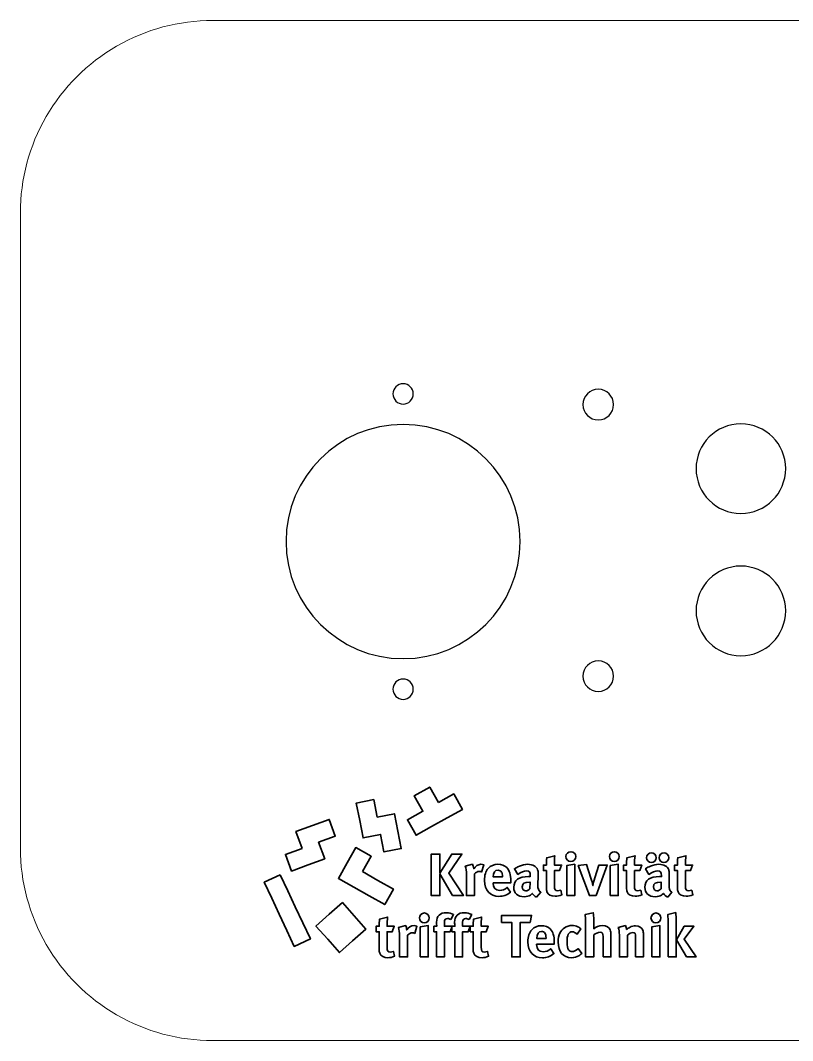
# Model space of a CAD drawing. Header units: inches. Extents: x -79 to 376, y -189 to -22.
# Drawn here: x 225.6 to 301.5, y -189 to -88.8 of the extents above; entities that cross this region are included whole.
import ezdxf

# ---------------------------------------------------------------- set-up
doc = ezdxf.new("R2010")
doc.units = ezdxf.units.IN
doc.header["$MEASUREMENT"] = 0
doc.layers.add('Layer 1', color=7, linetype='Continuous')

msp = doc.modelspace()

# ---------------------------------------------------------------- linework, layer by layer
at = {"layer": 'Layer 1', "color": 14, "lineweight": 35}
for points in [[(266.65, -165.57), (268.17, -164.72), (269.02, -166.24), (267.5, -167.09), (265.98, -167.94), (264.46, -168.79), (263.61, -167.27), (265.13, -166.42), (264.28, -164.9), (265.8, -164.05), (266.65, -165.57)], [(260.63, -167), (262.34, -166.67), (262.68, -168.38), (263.01, -170.09), (261.3, -170.42), (260.97, -168.71), (260.97, -168.71), (259.26, -169.04), (258.93, -167.33), (258.59, -165.62), (260.3, -165.29), (260.63, -167)], [(253.26, -170.07), (252.66, -168.43), (254.29, -167.83), (255.93, -167.23), (256.53, -168.87), (254.89, -169.47), (254.89, -169.47), (255.49, -171.1), (253.86, -171.7), (252.23, -172.3), (251.62, -170.67), (253.26, -170.07)], [(259.21, -172.36), (260.72, -173.22), (262.24, -174.07), (261.39, -175.59), (259.87, -174.74), (258.35, -173.88), (256.84, -173.03), (257.69, -171.51), (258.54, -169.99), (260.06, -170.85), (259.21, -172.36)], [(268.04, -174.71), (266.8, -172.58), (266.8, -174.71), (265.96, -174.71), (265.96, -170.64), (266.8, -170.64), (266.8, -172.5), (267.96, -170.64), (268.97, -170.64), (267.67, -172.52), (269.11, -174.71), (268.04, -174.71)], [(279.27, -174.71), (279.27, -171.76), (280.05, -171.64), (280.05, -174.71), (279.27, -174.71)], [(283.54, -174.71), (283.54, -171.76), (284.32, -171.64), (284.32, -174.71), (283.54, -174.71)], [(251.12, -172.66), (251.86, -174.23), (252.6, -175.81), (253.34, -177.39), (254.08, -178.96), (252.5, -179.7), (251.76, -178.13), (251.02, -176.55), (250.28, -174.97), (249.54, -173.4), (251.12, -172.66)], [(255.78, -179), (254.62, -177.7), (255.93, -176.54), (257.23, -175.39), (258.38, -176.69), (259.54, -178), (258.23, -179.15), (256.93, -180.31), (255.78, -179)], [(275.67, -177.34), (274.7, -177.34), (274.7, -180.74), (273.86, -180.74), (273.86, -177.34), (272.87, -177.34), (272.87, -176.66), (275.81, -176.66), (275.67, -177.34)], [(264.87, -180.74), (264.87, -177.79), (265.66, -177.66), (265.66, -180.74), (264.87, -180.74)], [(287.62, -180.74), (287.62, -177.79), (288.41, -177.66), (288.41, -180.74), (287.62, -180.74)], [(291.04, -180.74), (290.03, -179.04), (290.8, -177.73), (291.75, -177.73), (290.79, -178.99), (291.97, -180.74), (291.04, -180.74)]]:
    msp.add_lwpolyline(points, dxfattribs=at)
at = {"layer": 'Layer 1', "color": 7, "lineweight": 9}
msp.add_lwpolyline([(244.49, -188.95), (300.69, -188.95)], dxfattribs=at)
for points in [[(356.89, -88.76), (356.89, -88.76), (244.49, -88.76), (244.49, -88.76), (241.17, -88.76), (237.91, -89.63), (235.04, -91.29), (232.17, -92.95), (229.78, -95.33), (228.12, -98.21), (226.46, -101.08), (225.59, -104.34), (225.59, -107.66)], [(225.59, -107.66), (225.59, -107.66), (225.59, -170.05), (225.59, -170.05), (225.59, -173.37), (226.47, -176.63), (228.12, -179.5), (229.78, -182.38), (232.17, -184.76), (235.04, -186.42), (237.92, -188.08), (241.17, -188.95), (244.49, -188.95)], [(300.69, -188.95), (300.69, -188.95), (356.89, -188.95), (356.89, -188.95), (360.21, -188.95), (363.47, -188.08), (366.34, -186.42), (369.21, -184.76), (371.6, -182.38), (373.26, -179.5), (374.92, -176.63), (375.79, -173.37), (375.79, -170.05)]]:
    msp.add_open_spline(points, degree=3, knots=[0, 0, 0, 0, 1, 1, 1, 2, 2, 2, 3, 3, 3, 4, 4, 4, 4], dxfattribs=at)
at = {"layer": 'Layer 1', "color": 7, "lineweight": 25}
for points in [[(263.19, -126.44), (262.64, -126.44), (262.19, -126), (262.19, -125.44), (262.19, -124.89), (262.64, -124.44), (263.19, -124.44), (263.74, -124.44), (264.19, -124.89), (264.19, -125.44), (264.19, -126), (263.74, -126.44), (263.19, -126.44)], [(283.86, -126.49), (283.86, -127.32), (283.19, -127.99), (282.36, -127.99), (281.53, -127.99), (280.86, -127.32), (280.86, -126.49), (280.86, -125.66), (281.53, -124.99), (282.36, -124.99), (283.19, -124.99), (283.86, -125.66), (283.86, -126.49)], [(263.19, -151.44), (256.84, -151.44), (251.69, -146.29), (251.69, -139.94), (251.69, -133.59), (256.84, -128.44), (263.19, -128.44), (269.54, -128.44), (274.69, -133.59), (274.69, -139.94), (274.69, -146.29), (269.54, -151.44), (263.19, -151.44)], [(296.37, -128.38), (298.8, -128.38), (300.77, -130.35), (300.77, -132.78), (300.77, -135.21), (298.8, -137.18), (296.37, -137.18), (293.94, -137.18), (291.97, -135.21), (291.97, -132.78), (291.97, -130.35), (293.94, -128.38), (296.37, -128.38)], [(296.37, -142.35), (298.8, -142.35), (300.77, -144.32), (300.77, -146.75), (300.77, -149.18), (298.8, -151.15), (296.37, -151.15), (293.94, -151.15), (291.97, -149.18), (291.97, -146.75), (291.97, -144.32), (293.94, -142.35), (296.37, -142.35)], [(283.86, -153.16), (283.86, -153.99), (283.19, -154.66), (282.36, -154.66), (281.53, -154.66), (280.86, -153.99), (280.86, -153.16), (280.86, -152.33), (281.53, -151.66), (282.36, -151.66), (283.19, -151.66), (283.86, -152.33), (283.86, -153.16)], [(263.19, -155.44), (262.64, -155.44), (262.19, -155), (262.19, -154.44), (262.19, -153.89), (262.64, -153.44), (263.19, -153.44), (263.74, -153.44), (264.19, -153.89), (264.19, -154.44), (264.19, -155), (263.74, -155.44), (263.19, -155.44)]]:
    msp.add_open_spline(points, degree=3, knots=[0, 0, 0, 0, 1, 1, 1, 2, 2, 2, 3, 3, 3, 4, 4, 4, 4], dxfattribs=at)
at = {"layer": 'Layer 1', "color": 14, "lineweight": 35}
for points, knots in [([(278.13, -174.78), (277.73, -174.78), (277.41, -174.61), (277.32, -174.34), (277.27, -174.21), (277.27, -174.16), (277.27, -173.88), (277.27, -173.88), (277.27, -172.25), (277.27, -172.25), (277.27, -172.25), (276.97, -172.25), (276.97, -172.25), (276.97, -172.25), (276.97, -171.71), (276.97, -171.71), (276.97, -171.71), (277.27, -171.71), (277.27, -171.71), (277.27, -171.42), (277.27, -171.22), (277.3, -171), (277.3, -171), (278.09, -170.8), (278.09, -170.8), (278.06, -171.08), (278.05, -171.4), (278.05, -171.71), (278.05, -171.71), (278.75, -171.71), (278.75, -171.71), (278.75, -171.71), (278.55, -172.25), (278.55, -172.25), (278.55, -172.25), (278.05, -172.25), (278.05, -172.25), (278.05, -172.25), (278.05, -173.76), (278.05, -173.76), (278.05, -174.14), (278.12, -174.24), (278.39, -174.24), (278.46, -174.24), (278.53, -174.22), (278.67, -174.18), (278.67, -174.18), (278.77, -174.65), (278.77, -174.65), (278.54, -174.74), (278.33, -174.78), (278.13, -174.78)], [0, 0, 0, 0, 1, 1, 1, 2, 2, 2, 3, 3, 3, 4, 4, 4, 5, 5, 5, 6, 6, 6, 7, 7, 7, 8, 8, 8, 9, 9, 9, 10, 10, 10, 11, 11, 11, 12, 12, 12, 13, 13, 13, 14, 14, 14, 15, 15, 15, 16, 16, 16, 17, 17, 17, 17]), ([(279.66, -171.37), (279.4, -171.37), (279.18, -171.15), (279.18, -170.88), (279.18, -170.61), (279.4, -170.4), (279.67, -170.4), (279.94, -170.4), (280.15, -170.61), (280.15, -170.88), (280.15, -171.15), (279.93, -171.37), (279.66, -171.37)], [0, 0, 0, 0, 1, 1, 1, 2, 2, 2, 3, 3, 3, 4, 4, 4, 4]), ([(283.93, -171.37), (283.67, -171.37), (283.45, -171.15), (283.45, -170.88), (283.45, -170.61), (283.67, -170.4), (283.94, -170.4), (284.2, -170.4), (284.42, -170.61), (284.42, -170.88), (284.42, -171.15), (284.2, -171.37), (283.93, -171.37)], [0, 0, 0, 0, 1, 1, 1, 2, 2, 2, 3, 3, 3, 4, 4, 4, 4]), ([(286, -174.78), (285.61, -174.78), (285.29, -174.61), (285.2, -174.34), (285.15, -174.21), (285.14, -174.16), (285.14, -173.88), (285.14, -173.88), (285.14, -172.25), (285.14, -172.25), (285.14, -172.25), (284.84, -172.25), (284.84, -172.25), (284.84, -172.25), (284.84, -171.71), (284.84, -171.71), (284.84, -171.71), (285.14, -171.71), (285.14, -171.71), (285.14, -171.42), (285.14, -171.22), (285.17, -171), (285.17, -171), (285.97, -170.8), (285.97, -170.8), (285.94, -171.08), (285.92, -171.4), (285.92, -171.71), (285.92, -171.71), (286.63, -171.71), (286.63, -171.71), (286.63, -171.71), (286.43, -172.25), (286.43, -172.25), (286.43, -172.25), (285.92, -172.25), (285.92, -172.25), (285.92, -172.25), (285.92, -173.76), (285.92, -173.76), (285.92, -174.14), (285.99, -174.24), (286.26, -174.24), (286.33, -174.24), (286.4, -174.22), (286.54, -174.18), (286.54, -174.18), (286.64, -174.65), (286.64, -174.65), (286.42, -174.74), (286.21, -174.78), (286, -174.78)], [0, 0, 0, 0, 1, 1, 1, 2, 2, 2, 3, 3, 3, 4, 4, 4, 5, 5, 5, 6, 6, 6, 7, 7, 7, 8, 8, 8, 9, 9, 9, 10, 10, 10, 11, 11, 11, 12, 12, 12, 13, 13, 13, 14, 14, 14, 15, 15, 15, 16, 16, 16, 17, 17, 17, 17]), ([(287.57, -171.46), (287.32, -171.46), (287.11, -171.25), (287.11, -170.99), (287.11, -170.73), (287.32, -170.52), (287.58, -170.52), (287.83, -170.52), (288.04, -170.73), (288.04, -170.99), (288.04, -171.25), (287.83, -171.46), (287.57, -171.46)], [0, 0, 0, 0, 1, 1, 1, 2, 2, 2, 3, 3, 3, 4, 4, 4, 4]), ([(288.81, -171.46), (288.55, -171.46), (288.34, -171.25), (288.34, -170.99), (288.34, -170.73), (288.56, -170.52), (288.82, -170.52), (289.07, -170.52), (289.28, -170.73), (289.28, -170.99), (289.28, -171.25), (289.07, -171.46), (288.81, -171.46)], [0, 0, 0, 0, 1, 1, 1, 2, 2, 2, 3, 3, 3, 4, 4, 4, 4]), ([(291.01, -174.78), (290.61, -174.78), (290.29, -174.61), (290.2, -174.34), (290.15, -174.21), (290.15, -174.16), (290.15, -173.88), (290.15, -173.88), (290.15, -172.25), (290.15, -172.25), (290.15, -172.25), (289.85, -172.25), (289.85, -172.25), (289.85, -172.25), (289.85, -171.71), (289.85, -171.71), (289.85, -171.71), (290.15, -171.71), (290.15, -171.71), (290.15, -171.42), (290.15, -171.22), (290.17, -171), (290.17, -171), (290.97, -170.8), (290.97, -170.8), (290.94, -171.08), (290.93, -171.4), (290.93, -171.71), (290.93, -171.71), (291.63, -171.71), (291.63, -171.71), (291.63, -171.71), (291.43, -172.25), (291.43, -172.25), (291.43, -172.25), (290.93, -172.25), (290.93, -172.25), (290.93, -172.25), (290.93, -173.76), (290.93, -173.76), (290.93, -174.14), (291, -174.24), (291.27, -174.24), (291.34, -174.24), (291.41, -174.22), (291.55, -174.18), (291.55, -174.18), (291.65, -174.65), (291.65, -174.65), (291.42, -174.74), (291.21, -174.78), (291.01, -174.78)], [0, 0, 0, 0, 1, 1, 1, 2, 2, 2, 3, 3, 3, 4, 4, 4, 5, 5, 5, 6, 6, 6, 7, 7, 7, 8, 8, 8, 9, 9, 9, 10, 10, 10, 11, 11, 11, 12, 12, 12, 13, 13, 13, 14, 14, 14, 15, 15, 15, 16, 16, 16, 17, 17, 17, 17]), ([(270.9, -172.4), (270.83, -172.35), (270.76, -172.34), (270.67, -172.34), (270.5, -172.34), (270.34, -172.42), (270.19, -172.59), (270.19, -172.59), (270.19, -174.71), (270.19, -174.71), (270.19, -174.71), (269.41, -174.71), (269.41, -174.71), (269.41, -174.71), (269.41, -172.71), (269.41, -172.71), (269.41, -172.3), (269.36, -172), (269.3, -171.83), (269.3, -171.83), (270, -171.64), (270, -171.64), (270.07, -171.76), (270.11, -171.9), (270.12, -172.07), (270.29, -171.84), (270.53, -171.64), (270.83, -171.64), (270.94, -171.64), (271, -171.65), (271.12, -171.7), (271.12, -171.7), (270.9, -172.4), (270.9, -172.4)], [0, 0, 0, 0, 1, 1, 1, 2, 2, 2, 3, 3, 3, 4, 4, 4, 5, 5, 5, 6, 6, 6, 7, 7, 7, 8, 8, 8, 9, 9, 9, 10, 10, 10, 11, 11, 11, 11]), ([(272.03, -173.46), (272.03, -173.46), (272.03, -173.48), (272.03, -173.48), (272.03, -173.94), (272.26, -174.21), (272.66, -174.21), (272.93, -174.21), (273.18, -174.11), (273.42, -173.91), (273.42, -173.91), (273.73, -174.38), (273.73, -174.38), (273.38, -174.66), (273.02, -174.79), (272.6, -174.79), (271.74, -174.79), (271.18, -174.18), (271.18, -173.24), (271.18, -172.7), (271.29, -172.34), (271.55, -172.05), (271.8, -171.77), (272.1, -171.64), (272.5, -171.64), (272.84, -171.64), (273.17, -171.76), (273.37, -171.96), (273.64, -172.24), (273.77, -172.65), (273.77, -173.28), (273.77, -173.28), (273.77, -173.46), (273.77, -173.46), (273.77, -173.46), (272.03, -173.46), (272.03, -173.46)], [0, 0, 0, 0, 1, 1, 1, 2, 2, 2, 3, 3, 3, 4, 4, 4, 5, 5, 5, 6, 6, 6, 7, 7, 7, 8, 8, 8, 9, 9, 9, 10, 10, 10, 11, 11, 11, 12, 12, 12, 12]), ([(272.95, -172.85), (272.95, -172.62), (272.93, -172.51), (272.86, -172.4), (272.78, -172.28), (272.67, -172.22), (272.51, -172.22), (272.21, -172.22), (272.04, -172.45), (272.04, -172.87), (272.04, -172.87), (272.04, -172.88), (272.04, -172.88), (272.04, -172.88), (272.95, -172.88), (272.95, -172.88), (272.95, -172.88), (272.95, -172.85), (272.95, -172.85)], [0, 0, 0, 0, 1, 1, 1, 2, 2, 2, 3, 3, 3, 4, 4, 4, 5, 5, 5, 6, 6, 6, 6]), ([(276.3, -174.86), (276.12, -174.79), (275.95, -174.65), (275.88, -174.5), (275.82, -174.56), (275.75, -174.62), (275.69, -174.66), (275.55, -174.77), (275.34, -174.82), (275.09, -174.82), (274.42, -174.82), (274.06, -174.48), (274.06, -173.89), (274.06, -173.18), (274.55, -172.85), (275.5, -172.85), (275.56, -172.85), (275.61, -172.85), (275.68, -172.86), (275.68, -172.86), (275.68, -172.74), (275.68, -172.74), (275.68, -172.4), (275.61, -172.29), (275.33, -172.29), (275.07, -172.29), (274.78, -172.41), (274.46, -172.63), (274.46, -172.63), (274.12, -172.07), (274.12, -172.07), (274.28, -171.97), (274.4, -171.91), (274.61, -171.82), (274.9, -171.7), (275.16, -171.64), (275.43, -171.64), (275.94, -171.64), (276.28, -171.83), (276.4, -172.17), (276.44, -172.29), (276.46, -172.38), (276.45, -172.71), (276.45, -172.71), (276.43, -173.72), (276.43, -173.72), (276.43, -174.04), (276.45, -174.18), (276.72, -174.38), (276.72, -174.38), (276.3, -174.86), (276.3, -174.86)], [0, 0, 0, 0, 1, 1, 1, 2, 2, 2, 3, 3, 3, 4, 4, 4, 5, 5, 5, 6, 6, 6, 7, 7, 7, 8, 8, 8, 9, 9, 9, 10, 10, 10, 11, 11, 11, 12, 12, 12, 13, 13, 13, 14, 14, 14, 15, 15, 15, 16, 16, 16, 17, 17, 17, 17]), ([(282.15, -174.71), (282.15, -174.71), (281.49, -174.71), (281.49, -174.71), (281.49, -174.71), (280.4, -171.76), (280.4, -171.76), (280.4, -171.76), (281.21, -171.66), (281.21, -171.66), (281.21, -171.66), (281.64, -173.01), (281.64, -173.01), (281.71, -173.21), (281.79, -173.54), (281.83, -173.73), (281.86, -173.56), (281.92, -173.27), (282.02, -172.97), (282.02, -172.97), (282.42, -171.71), (282.42, -171.71), (282.42, -171.71), (283.24, -171.71), (283.24, -171.71), (283.24, -171.71), (282.15, -174.71), (282.15, -174.71)], [0, 0, 0, 0, 1, 1, 1, 2, 2, 2, 3, 3, 3, 4, 4, 4, 5, 5, 5, 6, 6, 6, 7, 7, 7, 8, 8, 8, 9, 9, 9, 9]), ([(289.18, -174.86), (289, -174.79), (288.83, -174.65), (288.76, -174.5), (288.64, -174.61), (288.63, -174.62), (288.57, -174.66), (288.43, -174.77), (288.22, -174.82), (287.97, -174.82), (287.3, -174.82), (286.94, -174.48), (286.94, -173.89), (286.94, -173.18), (287.42, -172.85), (288.38, -172.85), (288.44, -172.85), (288.47, -172.85), (288.56, -172.86), (288.56, -172.86), (288.56, -172.74), (288.56, -172.74), (288.56, -172.4), (288.49, -172.29), (288.2, -172.29), (287.95, -172.29), (287.66, -172.41), (287.34, -172.63), (287.34, -172.63), (287, -172.07), (287, -172.07), (287.2, -171.94), (287.28, -171.91), (287.49, -171.82), (287.78, -171.7), (288.03, -171.64), (288.31, -171.64), (288.81, -171.64), (289.16, -171.83), (289.28, -172.17), (289.32, -172.29), (289.34, -172.38), (289.33, -172.71), (289.33, -172.71), (289.31, -173.72), (289.31, -173.72), (289.31, -174.03), (289.33, -174.18), (289.59, -174.38), (289.59, -174.38), (289.18, -174.86), (289.18, -174.86)], [0, 0, 0, 0, 1, 1, 1, 2, 2, 2, 3, 3, 3, 4, 4, 4, 5, 5, 5, 6, 6, 6, 7, 7, 7, 8, 8, 8, 9, 9, 9, 10, 10, 10, 11, 11, 11, 12, 12, 12, 13, 13, 13, 14, 14, 14, 15, 15, 15, 16, 16, 16, 17, 17, 17, 17]), ([(275.63, -173.4), (275.08, -173.4), (274.9, -173.5), (274.9, -173.86), (274.9, -174.09), (275.04, -174.25), (275.24, -174.25), (275.39, -174.25), (275.54, -174.17), (275.65, -174.04), (275.65, -174.04), (275.67, -173.4), (275.67, -173.4), (275.67, -173.4), (275.63, -173.4), (275.63, -173.4)], [0, 0, 0, 0, 1, 1, 1, 2, 2, 2, 3, 3, 3, 4, 4, 4, 5, 5, 5, 5]), ([(288.51, -173.4), (287.96, -173.4), (287.78, -173.5), (287.78, -173.86), (287.78, -174.09), (287.92, -174.25), (288.12, -174.25), (288.27, -174.25), (288.42, -174.17), (288.53, -174.04), (288.53, -174.04), (288.54, -173.4), (288.54, -173.4), (288.54, -173.4), (288.51, -173.4), (288.51, -173.4)], [0, 0, 0, 0, 1, 1, 1, 2, 2, 2, 3, 3, 3, 4, 4, 4, 5, 5, 5, 5]), ([(261.7, -180.81), (261.3, -180.81), (260.99, -180.63), (260.89, -180.37), (260.85, -180.24), (260.84, -180.18), (260.84, -179.9), (260.84, -179.9), (260.84, -178.27), (260.84, -178.27), (260.84, -178.27), (260.54, -178.27), (260.54, -178.27), (260.54, -178.27), (260.54, -177.73), (260.54, -177.73), (260.54, -177.73), (260.84, -177.73), (260.84, -177.73), (260.84, -177.44), (260.84, -177.25), (260.87, -177.02), (260.87, -177.02), (261.67, -176.82), (261.67, -176.82), (261.64, -177.1), (261.62, -177.43), (261.62, -177.73), (261.62, -177.73), (262.32, -177.73), (262.32, -177.73), (262.32, -177.73), (262.12, -178.27), (262.12, -178.27), (262.12, -178.27), (261.62, -178.27), (261.62, -178.27), (261.62, -178.27), (261.62, -179.78), (261.62, -179.78), (261.62, -180.16), (261.69, -180.26), (261.96, -180.26), (262.03, -180.26), (262.1, -180.24), (262.24, -180.2), (262.24, -180.2), (262.34, -180.67), (262.34, -180.67), (262.11, -180.77), (261.91, -180.81), (261.7, -180.81)], [0, 0, 0, 0, 1, 1, 1, 2, 2, 2, 3, 3, 3, 4, 4, 4, 5, 5, 5, 6, 6, 6, 7, 7, 7, 8, 8, 8, 9, 9, 9, 10, 10, 10, 11, 11, 11, 12, 12, 12, 13, 13, 13, 14, 14, 14, 15, 15, 15, 16, 16, 16, 17, 17, 17, 17]), ([(265.27, -177.39), (265, -177.39), (264.79, -177.18), (264.79, -176.91), (264.79, -176.64), (265.01, -176.42), (265.28, -176.42), (265.54, -176.42), (265.75, -176.64), (265.75, -176.91), (265.75, -177.18), (265.54, -177.39), (265.27, -177.39)], [0, 0, 0, 0, 1, 1, 1, 2, 2, 2, 3, 3, 3, 4, 4, 4, 4]), ([(267.89, -177.06), (267.72, -176.98), (267.67, -176.96), (267.57, -176.96), (267.37, -176.96), (267.24, -177.09), (267.24, -177.31), (267.24, -177.31), (267.24, -177.73), (267.24, -177.73), (267.24, -177.73), (268.01, -177.73), (268.01, -177.73), (268.01, -177.73), (267.81, -178.27), (267.81, -178.27), (267.81, -178.27), (267.25, -178.27), (267.25, -178.27), (267.25, -178.27), (267.25, -180.74), (267.25, -180.74), (267.25, -180.74), (266.48, -180.74), (266.48, -180.74), (266.48, -180.74), (266.48, -178.27), (266.48, -178.27), (266.48, -178.27), (266.21, -178.27), (266.21, -178.27), (266.21, -178.27), (266.21, -177.73), (266.21, -177.73), (266.21, -177.73), (266.5, -177.73), (266.5, -177.73), (266.48, -177.61), (266.47, -177.46), (266.47, -177.32), (266.47, -176.73), (266.82, -176.39), (267.44, -176.39), (267.69, -176.39), (267.91, -176.44), (268.15, -176.58), (268.15, -176.58), (267.89, -177.06), (267.89, -177.06)], [0, 0, 0, 0, 1, 1, 1, 2, 2, 2, 3, 3, 3, 4, 4, 4, 5, 5, 5, 6, 6, 6, 7, 7, 7, 8, 8, 8, 9, 9, 9, 10, 10, 10, 11, 11, 11, 12, 12, 12, 13, 13, 13, 14, 14, 14, 15, 15, 15, 16, 16, 16, 16]), ([(269.68, -177.06), (269.51, -176.98), (269.45, -176.96), (269.35, -176.96), (269.16, -176.96), (269.03, -177.09), (269.03, -177.31), (269.03, -177.31), (269.03, -177.73), (269.03, -177.73), (269.03, -177.73), (269.79, -177.73), (269.79, -177.73), (269.79, -177.73), (269.59, -178.27), (269.59, -178.27), (269.59, -178.27), (269.03, -178.27), (269.03, -178.27), (269.03, -178.27), (269.03, -180.74), (269.03, -180.74), (269.03, -180.74), (268.26, -180.74), (268.26, -180.74), (268.26, -180.74), (268.26, -178.27), (268.26, -178.27), (268.26, -178.27), (267.99, -178.27), (267.99, -178.27), (267.99, -178.27), (267.99, -177.73), (267.99, -177.73), (267.99, -177.73), (268.28, -177.73), (268.28, -177.73), (268.26, -177.61), (268.25, -177.46), (268.25, -177.32), (268.25, -176.73), (268.6, -176.39), (269.22, -176.39), (269.48, -176.39), (269.69, -176.44), (269.93, -176.58), (269.93, -176.58), (269.68, -177.06), (269.68, -177.06)], [0, 0, 0, 0, 1, 1, 1, 2, 2, 2, 3, 3, 3, 4, 4, 4, 5, 5, 5, 6, 6, 6, 7, 7, 7, 8, 8, 8, 9, 9, 9, 10, 10, 10, 11, 11, 11, 12, 12, 12, 13, 13, 13, 14, 14, 14, 15, 15, 15, 16, 16, 16, 16]), ([(270.94, -180.81), (270.54, -180.81), (270.22, -180.63), (270.13, -180.37), (270.08, -180.24), (270.08, -180.18), (270.08, -179.9), (270.08, -179.9), (270.08, -178.27), (270.08, -178.27), (270.08, -178.27), (269.78, -178.27), (269.78, -178.27), (269.78, -178.27), (269.78, -177.73), (269.78, -177.73), (269.78, -177.73), (270.08, -177.73), (270.08, -177.73), (270.08, -177.44), (270.08, -177.25), (270.11, -177.02), (270.11, -177.02), (270.9, -176.82), (270.9, -176.82), (270.87, -177.1), (270.86, -177.43), (270.86, -177.73), (270.86, -177.73), (271.56, -177.73), (271.56, -177.73), (271.56, -177.73), (271.36, -178.27), (271.36, -178.27), (271.36, -178.27), (270.86, -178.27), (270.86, -178.27), (270.86, -178.27), (270.86, -179.78), (270.86, -179.78), (270.86, -180.16), (270.93, -180.26), (271.2, -180.26), (271.27, -180.26), (271.34, -180.24), (271.48, -180.2), (271.48, -180.2), (271.58, -180.67), (271.58, -180.67), (271.35, -180.77), (271.14, -180.81), (270.94, -180.81)], [0, 0, 0, 0, 1, 1, 1, 2, 2, 2, 3, 3, 3, 4, 4, 4, 5, 5, 5, 6, 6, 6, 7, 7, 7, 8, 8, 8, 9, 9, 9, 10, 10, 10, 11, 11, 11, 12, 12, 12, 13, 13, 13, 14, 14, 14, 15, 15, 15, 16, 16, 16, 17, 17, 17, 17]), ([(282.84, -180.74), (282.84, -180.74), (282.84, -178.72), (282.84, -178.72), (282.84, -178.42), (282.76, -178.31), (282.54, -178.31), (282.35, -178.31), (282.09, -178.43), (281.92, -178.58), (281.92, -178.58), (281.92, -180.74), (281.92, -180.74), (281.92, -180.74), (281.12, -180.74), (281.12, -180.74), (281.12, -180.74), (281.12, -177.26), (281.12, -177.26), (281.12, -176.98), (281.1, -176.7), (281.06, -176.58), (281.06, -176.58), (281.86, -176.39), (281.86, -176.39), (281.9, -176.55), (281.92, -176.84), (281.92, -177.12), (281.92, -177.12), (281.92, -177.72), (281.92, -177.72), (281.92, -177.82), (281.91, -177.94), (281.91, -177.97), (282.11, -177.78), (282.45, -177.65), (282.76, -177.65), (283.14, -177.65), (283.44, -177.82), (283.54, -178.08), (283.59, -178.25), (283.61, -178.35), (283.61, -178.64), (283.61, -178.64), (283.61, -180.74), (283.61, -180.74), (283.61, -180.74), (282.84, -180.74), (282.84, -180.74)], [0, 0, 0, 0, 1, 1, 1, 2, 2, 2, 3, 3, 3, 4, 4, 4, 5, 5, 5, 6, 6, 6, 7, 7, 7, 8, 8, 8, 9, 9, 9, 10, 10, 10, 11, 11, 11, 12, 12, 12, 13, 13, 13, 14, 14, 14, 15, 15, 15, 16, 16, 16, 16]), ([(288.02, -177.39), (287.75, -177.39), (287.54, -177.18), (287.54, -176.91), (287.54, -176.64), (287.76, -176.42), (288.03, -176.42), (288.29, -176.42), (288.5, -176.64), (288.5, -176.91), (288.5, -177.18), (288.29, -177.39), (288.02, -177.39)], [0, 0, 0, 0, 1, 1, 1, 2, 2, 2, 3, 3, 3, 4, 4, 4, 4]), ([(289.23, -180.74), (289.23, -180.74), (289.23, -177.35), (289.23, -177.35), (289.23, -177.09), (289.22, -176.88), (289.18, -176.57), (289.18, -176.57), (289.97, -176.38), (289.97, -176.38), (290, -176.6), (290.02, -176.95), (290.02, -177.35), (290.02, -177.35), (290.02, -180.74), (290.02, -180.74), (290.02, -180.74), (289.23, -180.74), (289.23, -180.74)], [0, 0, 0, 0, 1, 1, 1, 2, 2, 2, 3, 3, 3, 4, 4, 4, 5, 5, 5, 6, 6, 6, 6]), ([(264.33, -178.42), (264.26, -178.38), (264.19, -178.36), (264.11, -178.36), (263.93, -178.36), (263.77, -178.44), (263.62, -178.61), (263.62, -178.61), (263.62, -180.74), (263.62, -180.74), (263.62, -180.74), (262.84, -180.74), (262.84, -180.74), (262.84, -180.74), (262.84, -178.73), (262.84, -178.73), (262.84, -178.33), (262.79, -178.02), (262.73, -177.85), (262.73, -177.85), (263.43, -177.66), (263.43, -177.66), (263.5, -177.79), (263.54, -177.92), (263.55, -178.09), (263.72, -177.86), (263.96, -177.66), (264.26, -177.66), (264.38, -177.66), (264.43, -177.67), (264.55, -177.73), (264.55, -177.73), (264.33, -178.42), (264.33, -178.42)], [0, 0, 0, 0, 1, 1, 1, 2, 2, 2, 3, 3, 3, 4, 4, 4, 5, 5, 5, 6, 6, 6, 7, 7, 7, 8, 8, 8, 9, 9, 9, 10, 10, 10, 11, 11, 11, 11]), ([(276.3, -179.48), (276.3, -179.48), (276.3, -179.5), (276.3, -179.5), (276.3, -179.97), (276.53, -180.23), (276.94, -180.23), (277.21, -180.23), (277.46, -180.13), (277.7, -179.93), (277.7, -179.93), (278.01, -180.4), (278.01, -180.4), (277.66, -180.68), (277.3, -180.82), (276.87, -180.82), (276.01, -180.82), (275.45, -180.21), (275.45, -179.26), (275.45, -178.72), (275.57, -178.37), (275.83, -178.07), (276.08, -177.8), (276.37, -177.67), (276.77, -177.67), (277.12, -177.67), (277.45, -177.79), (277.64, -177.99), (277.92, -178.27), (278.04, -178.67), (278.04, -179.3), (278.04, -179.3), (278.04, -179.48), (278.04, -179.48), (278.04, -179.48), (276.3, -179.48), (276.3, -179.48)], [0, 0, 0, 0, 1, 1, 1, 2, 2, 2, 3, 3, 3, 4, 4, 4, 5, 5, 5, 6, 6, 6, 7, 7, 7, 8, 8, 8, 9, 9, 9, 10, 10, 10, 11, 11, 11, 12, 12, 12, 12]), ([(277.23, -178.87), (277.23, -178.65), (277.2, -178.53), (277.13, -178.42), (277.06, -178.3), (276.94, -178.24), (276.79, -178.24), (276.49, -178.24), (276.32, -178.48), (276.32, -178.89), (276.32, -178.89), (276.32, -178.91), (276.32, -178.91), (276.32, -178.91), (277.23, -178.91), (277.23, -178.91), (277.23, -178.91), (277.23, -178.87), (277.23, -178.87)], [0, 0, 0, 0, 1, 1, 1, 2, 2, 2, 3, 3, 3, 4, 4, 4, 5, 5, 5, 6, 6, 6, 6]), ([(280.46, -180.62), (280.25, -180.74), (280.02, -180.81), (279.73, -180.81), (278.9, -180.81), (278.42, -180.23), (278.42, -179.26), (278.42, -178.57), (278.69, -178.11), (279.04, -177.87), (279.24, -177.73), (279.53, -177.65), (279.78, -177.65), (279.98, -177.65), (280.2, -177.69), (280.36, -177.78), (280.47, -177.84), (280.53, -177.88), (280.66, -177.99), (280.66, -177.99), (280.28, -178.51), (280.28, -178.51), (280.12, -178.36), (279.95, -178.27), (279.8, -178.27), (279.45, -178.27), (279.29, -178.58), (279.29, -179.28), (279.29, -179.67), (279.34, -179.91), (279.44, -180.04), (279.52, -180.14), (279.66, -180.21), (279.79, -180.21), (279.98, -180.21), (280.14, -180.13), (280.33, -179.96), (280.33, -179.96), (280.38, -179.92), (280.38, -179.92), (280.38, -179.92), (280.74, -180.4), (280.74, -180.4), (280.62, -180.51), (280.57, -180.55), (280.46, -180.62)], [0, 0, 0, 0, 1, 1, 1, 2, 2, 2, 3, 3, 3, 4, 4, 4, 5, 5, 5, 6, 6, 6, 7, 7, 7, 8, 8, 8, 9, 9, 9, 10, 10, 10, 11, 11, 11, 12, 12, 12, 13, 13, 13, 14, 14, 14, 15, 15, 15, 15]), ([(286.03, -180.74), (286.03, -180.74), (286.03, -178.78), (286.03, -178.78), (286.03, -178.44), (285.97, -178.34), (285.76, -178.34), (285.61, -178.34), (285.4, -178.45), (285.22, -178.61), (285.22, -178.61), (285.22, -180.74), (285.22, -180.74), (285.22, -180.74), (284.43, -180.74), (284.43, -180.74), (284.43, -180.74), (284.43, -178.56), (284.43, -178.56), (284.43, -178.3), (284.4, -178.06), (284.33, -177.86), (284.33, -177.86), (285.03, -177.66), (285.03, -177.66), (285.1, -177.78), (285.14, -177.91), (285.14, -178.03), (285.25, -177.95), (285.35, -177.88), (285.48, -177.81), (285.64, -177.73), (285.85, -177.68), (286.02, -177.68), (286.36, -177.68), (286.65, -177.86), (286.74, -178.11), (286.78, -178.23), (286.8, -178.36), (286.8, -178.54), (286.8, -178.54), (286.8, -180.74), (286.8, -180.74), (286.8, -180.74), (286.03, -180.74), (286.03, -180.74)], [0, 0, 0, 0, 1, 1, 1, 2, 2, 2, 3, 3, 3, 4, 4, 4, 5, 5, 5, 6, 6, 6, 7, 7, 7, 8, 8, 8, 9, 9, 9, 10, 10, 10, 11, 11, 11, 12, 12, 12, 13, 13, 13, 14, 14, 14, 15, 15, 15, 15])]:
    msp.add_open_spline(points, degree=3, knots=knots, dxfattribs=at)

doc.saveas('drawing.dxf')
